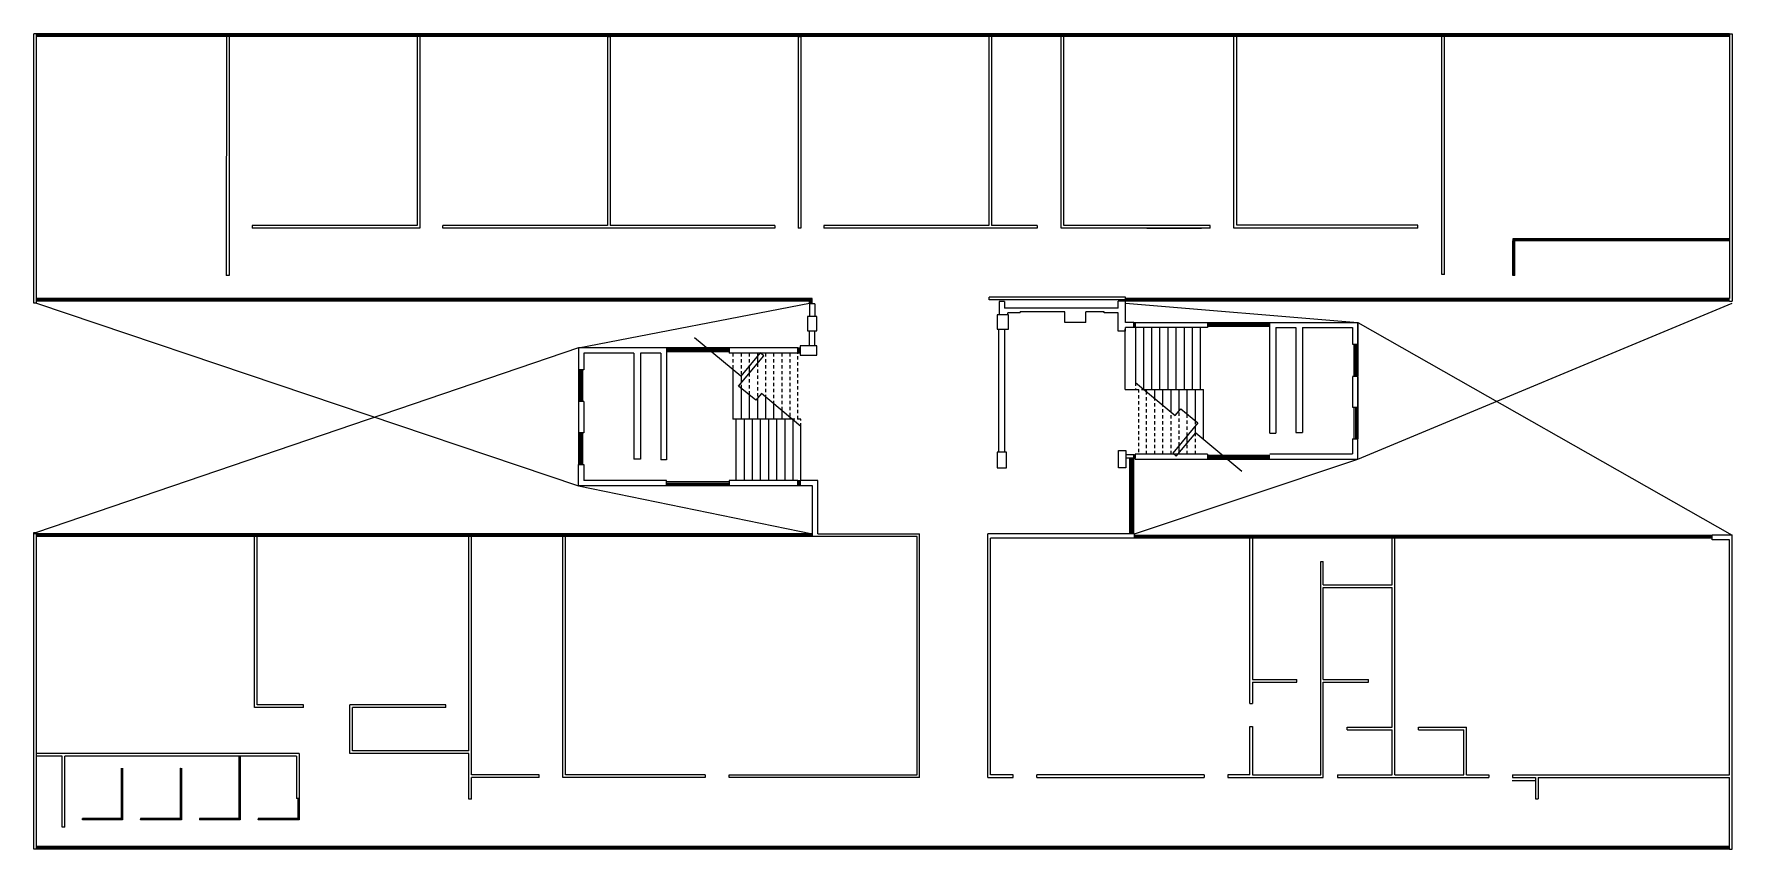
# Model space of a CAD drawing. Header units: millimetres. Extents: x 3113.2 to 3177.3, y 1461 to 1491.8.
import ezdxf

# ---------------------------------------------------------------- set-up
doc = ezdxf.new("R2010")
doc.units = ezdxf.units.MM
doc.linetypes.add('HIDDEN2', pattern=[0.1875, 0.125, -0.0625])
for name, color, linetype in [('075', 241, 'Continuous'), ('Auxiliares de trazo', 4, 'Continuous'), ('Canceleria', 141, 'Continuous'), ('Columnas', 20, 'Continuous'), ('Escaleras', 101, 'Continuous'), ('Lineas de corte', 80, 'Continuous'), ('Muros', 10, 'Continuous'), ('Muros bajos o muretes', 30, 'Continuous'), ('Proyecciones', 153, 'HIDDEN2'), ('Sombras solidas', 253, 'Continuous')]:
    doc.layers.add(name, color=color, linetype=linetype)

msp = doc.modelspace()

# ---------------------------------------------------------------- hatches: boundary and pattern name
at = {"layer": 'Sombras solidas'}
for points in [[(3154.806, 1480.87), (3154.756, 1480.87), (3154.756, 1480.67), (3154.806, 1480.67)], [(3142.156, 1479.907), (3142.071, 1479.907), (3142.071, 1479.707), (3142.156, 1479.707)], [(3154.806, 1475.86), (3154.756, 1475.86), (3154.756, 1475.737), (3154.806, 1475.737)], [(3142.156, 1474.892), (3142.071, 1474.892), (3142.071, 1474.692), (3142.156, 1474.692)], [(3113.316, 1472.927), (3113.216, 1472.927), (3113.216, 1472.877), (3113.316, 1472.877)]]:
    msp.add_hatch(color=256, dxfattribs=at).paths.add_polyline_path(points)

# ---------------------------------------------------------------- linework, layer by layer
at = {"layer": '075'}
for p, q in [((3113.316, 1481.597), (3133.786, 1474.692)), ((3133.786, 1479.907), (3142.511, 1481.597)), ((3154.436, 1481.597), (3163.216, 1480.87)), ((3163.216, 1475.7), (3177.346, 1481.597)), ((3163.216, 1480.87), (3177.346, 1472.827)), ((3133.786, 1479.907), (3113.316, 1472.927)), ((3154.781, 1472.877), (3163.216, 1475.7)), ((3133.786, 1474.692), (3142.621, 1472.877))]:
    msp.add_line(p, q, dxfattribs=at)
at = {"layer": 'Auxiliares de trazo'}
for points in [[(3154.756, 1480.87), (3154.806, 1480.87), (3154.806, 1480.67), (3154.756, 1480.67)], [(3142.156, 1479.707), (3142.071, 1479.707), (3142.071, 1479.907), (3142.156, 1479.907)], [(3154.756, 1475.86), (3154.806, 1475.86), (3154.806, 1475.737), (3154.756, 1475.737)], [(3142.156, 1474.692), (3142.071, 1474.692), (3142.071, 1474.892), (3142.156, 1474.892)]]:
    msp.add_lwpolyline(points, close=True, dxfattribs=at)
at = {"layer": 'Canceleria'}
for p, q in [((3177.246, 1491.75), (3113.316, 1491.75)), ((3177.246, 1491.725), (3113.316, 1491.725)), ((3177.246, 1491.7), (3113.316, 1491.7)), ((3177.246, 1491.675), (3113.316, 1491.675)), ((3169.066, 1484.022), (3169.066, 1483.947)), ((3177.246, 1484.022), (3169.066, 1484.022)), ((3177.246, 1483.997), (3169.091, 1483.997)), ((3169.091, 1482.645), (3169.091, 1483.997)), ((3177.246, 1483.972), (3169.116, 1483.972)), ((3169.116, 1482.645), (3169.116, 1483.972)), ((3169.066, 1482.645), (3169.066, 1483.947)), ((3177.246, 1483.947), (3169.141, 1483.947)), ((3169.141, 1482.645), (3169.141, 1483.947)), ((3169.141, 1482.645), (3169.066, 1482.645)), ((3113.316, 1481.76), (3142.599, 1481.76)), ((3113.316, 1481.735), (3142.574, 1481.735)), ((3113.316, 1481.71), (3142.549, 1481.71)), ((3113.316, 1481.685), (3142.524, 1481.685)), ((3142.524, 1481.572), (3142.524, 1481.685)), ((3142.549, 1481.572), (3142.549, 1481.71)), ((3142.574, 1481.572), (3142.574, 1481.735)), ((3142.599, 1481.572), (3142.599, 1481.76)), ((3177.246, 1481.76), (3154.436, 1481.76)), ((3177.246, 1481.735), (3154.436, 1481.735)), ((3177.246, 1481.71), (3154.436, 1481.71)), ((3177.246, 1481.685), (3154.436, 1481.685)), ((3157.536, 1480.845), (3159.896, 1480.845)), ((3157.536, 1480.82), (3159.896, 1480.82)), ((3157.536, 1480.795), (3159.896, 1480.795)), ((3157.536, 1480.77), (3159.896, 1480.77)), ((3137.106, 1479.882), (3139.466, 1479.882)), ((3137.106, 1479.857), (3139.466, 1479.857)), ((3137.106, 1479.832), (3139.466, 1479.832)), ((3137.106, 1479.807), (3139.466, 1479.807)), ((3163.131, 1478.84), (3163.131, 1480.04)), ((3163.156, 1478.84), (3163.156, 1480.04)), ((3163.181, 1478.84), (3163.181, 1480.04)), ((3163.206, 1478.84), (3163.206, 1480.04)), ((3133.801, 1479.077), (3133.801, 1477.877)), ((3133.826, 1479.077), (3133.826, 1477.877)), ((3133.851, 1479.077), (3133.851, 1477.877)), ((3133.876, 1479.077), (3133.876, 1477.877)), ((3163.131, 1477.67), (3163.131, 1476.47)), ((3163.156, 1477.67), (3163.156, 1476.47)), ((3163.181, 1477.67), (3163.181, 1476.47)), ((3163.206, 1477.67), (3163.206, 1476.47)), ((3133.801, 1476.702), (3133.801, 1475.502)), ((3133.826, 1476.702), (3133.826, 1475.502)), ((3133.851, 1476.702), (3133.851, 1475.502)), ((3133.876, 1476.702), (3133.876, 1475.502)), ((3154.644, 1472.877), (3154.644, 1475.737)), ((3154.669, 1472.877), (3154.669, 1475.737)), ((3154.694, 1472.877), (3154.694, 1475.737)), ((3154.719, 1472.877), (3154.719, 1475.737)), ((3157.536, 1475.8), (3159.896, 1475.8)), ((3157.536, 1475.775), (3159.896, 1475.775)), ((3157.536, 1475.75), (3159.896, 1475.75)), ((3157.536, 1475.725), (3159.896, 1475.725)), ((3137.106, 1474.792), (3139.466, 1474.792)), ((3137.106, 1474.767), (3139.466, 1474.767)), ((3137.106, 1474.742), (3139.466, 1474.742)), ((3137.106, 1474.717), (3139.466, 1474.717)), ((3142.621, 1472.865), (3113.316, 1472.865)), ((3142.621, 1472.84), (3113.316, 1472.84)), ((3142.621, 1472.815), (3113.316, 1472.815)), ((3142.621, 1472.79), (3113.316, 1472.79)), ((3154.781, 1472.815), (3176.596, 1472.815)), ((3154.781, 1472.79), (3176.596, 1472.79)), ((3154.781, 1472.765), (3176.596, 1472.765)), ((3154.781, 1472.74), (3176.596, 1472.74)), ((3120.971, 1464.482), (3120.971, 1462.112)), ((3120.991, 1464.482), (3120.991, 1462.092)), ((3116.531, 1464.026), (3116.531, 1462.111)), ((3116.551, 1464.027), (3116.551, 1462.091)), ((3118.736, 1464.027), (3118.751, 1464.027)), ((3118.751, 1464.027), (3118.751, 1462.112)), ((3118.771, 1464.028), (3118.771, 1462.092)), ((3123.201, 1462.887), (3123.201, 1462.112)), ((3123.221, 1462.887), (3123.221, 1462.092)), ((3115.055, 1462.077), (3115.055, 1462.127)), ((3115.055, 1462.111), (3116.531, 1462.111)), ((3115.055, 1462.091), (3116.551, 1462.091)), ((3117.245, 1462.127), (3117.245, 1462.077)), ((3117.245, 1462.112), (3118.751, 1462.112)), ((3117.245, 1462.077), (3117.245, 1462.092)), ((3117.245, 1462.092), (3118.771, 1462.092)), ((3119.465, 1462.127), (3119.465, 1462.077)), ((3119.465, 1462.112), (3120.971, 1462.112)), ((3119.465, 1462.092), (3120.991, 1462.092)), ((3121.685, 1462.127), (3121.685, 1462.077)), ((3121.685, 1462.112), (3123.201, 1462.112)), ((3121.685, 1462.077), (3121.685, 1462.092)), ((3121.685, 1462.092), (3123.221, 1462.092)), ((3177.246, 1461.065), (3113.316, 1461.065)), ((3177.246, 1461.04), (3113.316, 1461.04)), ((3177.246, 1461.015), (3113.316, 1461.015)), ((3177.246, 1460.99), (3113.316, 1460.99))]:
    msp.add_line(p, q, dxfattribs=at)
for points in [[(3121.006, 1464.482), (3121.006, 1462.077), (3119.465, 1462.077)], [(3120.956, 1464.482), (3120.956, 1462.127), (3119.465, 1462.127)], [(3116.566, 1464.027), (3116.566, 1462.077), (3115.055, 1462.077)], [(3116.516, 1464.027), (3116.516, 1462.127), (3115.055, 1462.127)], [(3118.786, 1464.027), (3118.786, 1462.077), (3117.245, 1462.077)], [(3118.736, 1464.027), (3118.736, 1462.127), (3117.245, 1462.127)], [(3123.236, 1462.887), (3123.236, 1462.077), (3121.685, 1462.077)], [(3123.186, 1462.887), (3123.186, 1462.127), (3121.685, 1462.127)]]:
    msp.add_lwpolyline(points, dxfattribs=at)
at = {"layer": 'Columnas'}
msp.add_line((3142.071, 1479.907), (3142.071, 1479.707), dxfattribs=at)
for points in [[(3142.786, 1481.095), (3142.436, 1481.095), (3142.436, 1480.555), (3142.786, 1480.555)], [(3150.016, 1481.16), (3149.596, 1481.16), (3149.596, 1480.612), (3150.016, 1480.612)], [(3142.786, 1479.982), (3142.156, 1479.982), (3142.156, 1479.632), (3142.786, 1479.632)], [(3149.946, 1475.972), (3149.596, 1475.972), (3149.596, 1475.372), (3149.946, 1475.372)], [(3154.446, 1475.372), (3154.176, 1475.372), (3154.176, 1476.027), (3154.446, 1476.027)]]:
    msp.add_lwpolyline(points, close=True, dxfattribs=at)
at = {"layer": 'Escaleras'}
for p, q in [((3154.431, 1478.34), (3154.431, 1480.612)), ((3154.806, 1480.67), (3154.756, 1480.67)), ((3154.821, 1480.67), (3154.821, 1478.594)), ((3155.128, 1478.358), (3155.128, 1480.67)), ((3155.435, 1478.34), (3155.435, 1480.67)), ((3155.742, 1478.34), (3155.742, 1480.67)), ((3156.049, 1478.34), (3156.049, 1480.67)), ((3156.356, 1478.34), (3156.356, 1480.67)), ((3156.663, 1478.34), (3156.663, 1480.67)), ((3156.969, 1478.34), (3156.969, 1480.67)), ((3157.276, 1478.34), (3157.276, 1480.67)), ((3140.537, 1479.589), (3140.537, 1479.317)), ((3139.616, 1479.073), (3139.616, 1477.212)), ((3139.923, 1478.852), (3139.923, 1478.58)), ((3140.23, 1479.22), (3140.23, 1478.948)), ((3139.923, 1478.382), (3139.923, 1477.212)), ((3154.431, 1478.34), (3154.821, 1478.34)), ((3155.126, 1478.34), (3157.386, 1478.34)), ((3155.238, 1478.247), (3155.238, 1478.34)), ((3155.545, 1477.991), (3155.545, 1478.34)), ((3155.852, 1477.736), (3155.852, 1478.34)), ((3156.159, 1477.48), (3156.159, 1478.34)), ((3156.466, 1477.531), (3156.466, 1478.34)), ((3156.773, 1477.405), (3156.773, 1478.34)), ((3157.079, 1477.15), (3157.079, 1478.34)), ((3157.386, 1476.459), (3157.386, 1478.34)), ((3140.23, 1478.127), (3140.23, 1477.212)), ((3140.537, 1478.001), (3140.537, 1477.212)), ((3140.844, 1478.052), (3140.844, 1477.212)), ((3141.151, 1477.796), (3141.151, 1477.212)), ((3141.852, 1477.212), (3139.616, 1477.212)), ((3139.726, 1477.212), (3139.726, 1474.892)), ((3140.033, 1477.212), (3140.033, 1474.892)), ((3140.34, 1477.212), (3140.34, 1474.892)), ((3140.647, 1477.212), (3140.647, 1474.892)), ((3140.954, 1477.212), (3140.954, 1474.892)), ((3141.261, 1477.212), (3141.261, 1474.892)), ((3141.458, 1477.541), (3141.458, 1477.212)), ((3141.568, 1477.212), (3141.568, 1474.892)), ((3141.764, 1477.285), (3141.764, 1477.212)), ((3141.874, 1477.194), (3141.874, 1474.892)), ((3142.181, 1474.892), (3142.181, 1476.938)), ((3157.079, 1476.68), (3157.079, 1476.952)), ((3156.773, 1476.312), (3156.773, 1476.584)), ((3156.466, 1475.943), (3156.466, 1476.215))]:
    msp.add_line(p, q, dxfattribs=at)
at = {"layer": 'Lineas de corte'}
for points in [[(3142.181, 1476.938), (3140.687, 1478.182), (3140.473, 1477.925), (3139.826, 1478.463), (3140.779, 1479.607), (3140.645, 1479.719), (3139.907, 1478.832), (3138.168, 1480.279)], [(3154.821, 1478.594), (3156.315, 1477.35), (3156.53, 1477.607), (3157.176, 1477.069), (3156.224, 1475.925), (3156.358, 1475.813), (3157.096, 1476.7), (3158.834, 1475.254)]]:
    msp.add_lwpolyline(points, dxfattribs=at)
at = {"layer": 'Muros'}
for p, q in [((3113.216, 1481.597), (3113.216, 1491.762)), ((3113.316, 1491.762), (3113.216, 1491.762)), ((3113.316, 1481.597), (3113.316, 1491.762)), ((3127.686, 1491.677), (3127.686, 1484.522)), ((3127.786, 1491.677), (3127.686, 1491.677)), ((3127.786, 1491.677), (3127.786, 1484.422)), ((3177.246, 1491.762), (3177.246, 1481.772)), ((3177.246, 1491.762), (3177.346, 1491.762)), ((3177.346, 1491.762), (3177.346, 1481.672)), ((3120.486, 1491.662), (3120.476, 1482.645)), ((3120.586, 1491.662), (3120.586, 1482.645)), ((3134.876, 1491.662), (3134.876, 1484.522)), ((3134.876, 1491.662), (3134.976, 1491.662)), ((3134.976, 1491.662), (3134.976, 1484.522)), ((3142.076, 1491.662), (3142.076, 1484.422)), ((3142.076, 1491.662), (3142.176, 1491.662)), ((3142.176, 1491.662), (3142.176, 1484.422)), ((3149.276, 1491.662), (3149.276, 1484.522)), ((3149.376, 1491.662), (3149.276, 1491.662)), ((3149.376, 1491.662), (3149.376, 1484.522)), ((3152.006, 1484.422), (3152.006, 1491.662)), ((3152.106, 1491.662), (3152.006, 1491.662)), ((3152.106, 1484.522), (3152.106, 1491.662)), ((3158.529, 1484.428), (3158.529, 1491.663)), ((3158.645, 1484.545), (3158.647, 1491.662)), ((3166.386, 1482.672), (3166.386, 1491.662)), ((3166.486, 1491.662), (3166.386, 1491.662)), ((3166.486, 1482.672), (3166.486, 1491.662)), ((3127.686, 1484.522), (3121.459, 1484.522)), ((3121.459, 1484.522), (3121.459, 1484.422)), ((3127.786, 1484.422), (3121.459, 1484.422)), ((3128.659, 1484.422), (3128.659, 1484.522)), ((3134.876, 1484.522), (3128.659, 1484.522)), ((3141.201, 1484.422), (3128.659, 1484.422)), ((3141.201, 1484.522), (3134.976, 1484.522)), ((3141.201, 1484.522), (3141.201, 1484.422)), ((3142.176, 1484.422), (3142.076, 1484.422)), ((3149.276, 1484.522), (3143.049, 1484.522)), ((3143.049, 1484.522), (3143.049, 1484.422)), ((3151.106, 1484.422), (3143.049, 1484.422)), ((3151.106, 1484.522), (3149.376, 1484.522)), ((3151.106, 1484.522), (3151.106, 1484.422)), ((3157.631, 1484.422), (3152.006, 1484.422)), ((3157.631, 1484.522), (3152.106, 1484.522)), ((3155.243, 1484.422), (3157.311, 1484.424)), ((3157.631, 1484.422), (3157.631, 1484.522)), ((3165.486, 1484.422), (3158.531, 1484.422)), ((3165.486, 1484.545), (3158.643, 1484.545)), ((3165.486, 1484.422), (3165.486, 1484.545)), ((3120.586, 1482.645), (3120.476, 1482.645)), ((3166.486, 1482.672), (3166.386, 1482.672)), ((3113.316, 1481.597), (3113.216, 1481.597)), ((3142.511, 1481.572), (3142.511, 1481.095)), ((3142.711, 1481.572), (3142.511, 1481.572)), ((3142.711, 1481.572), (3142.711, 1481.095)), ((3154.436, 1481.822), (3149.296, 1481.822)), ((3149.296, 1481.722), (3149.296, 1481.822)), ((3154.436, 1481.722), (3149.296, 1481.722)), ((3149.671, 1481.652), (3149.671, 1481.16)), ((3149.871, 1481.652), (3149.671, 1481.652)), ((3149.871, 1481.652), (3149.871, 1481.4)), ((3154.166, 1481.4), (3154.166, 1481.672)), ((3154.436, 1481.722), (3154.436, 1481.822)), ((3177.246, 1481.672), (3177.346, 1481.672)), ((3154.166, 1481.4), (3149.871, 1481.4)), ((3150.466, 1481.227), (3149.991, 1481.227)), ((3149.991, 1481.16), (3149.991, 1481.227)), ((3152.146, 1481.267), (3150.466, 1481.267)), ((3150.466, 1481.227), (3150.466, 1481.267)), ((3152.146, 1480.867), (3152.146, 1481.267)), ((3152.946, 1480.867), (3152.146, 1480.867)), ((3153.636, 1481.267), (3152.946, 1481.267)), ((3152.946, 1480.867), (3152.946, 1481.267)), ((3153.636, 1481.227), (3153.636, 1481.267)), ((3154.166, 1481.227), (3153.636, 1481.227)), ((3154.166, 1480.54), (3154.166, 1481.227)), ((3154.756, 1480.67), (3154.756, 1480.87)), ((3154.806, 1480.87), (3157.536, 1480.87)), ((3154.806, 1480.67), (3154.806, 1480.87)), ((3157.536, 1480.87), (3157.536, 1480.67)), ((3159.896, 1480.87), (3163.216, 1480.87)), ((3159.896, 1476.685), (3159.896, 1480.87)), ((3163.216, 1480.87), (3163.216, 1480.04)), ((3163.216, 1480.04), (3163.216, 1480.87)), ((3142.511, 1479.982), (3142.511, 1480.555)), ((3142.711, 1479.982), (3142.711, 1480.555)), ((3149.656, 1475.972), (3149.656, 1480.612)), ((3149.886, 1475.972), (3149.886, 1480.612)), ((3154.436, 1480.54), (3154.166, 1480.54)), ((3154.756, 1480.67), (3154.436, 1480.67)), ((3154.436, 1480.54), (3154.436, 1480.67)), ((3157.536, 1480.67), (3154.806, 1480.67)), ((3160.116, 1480.67), (3160.116, 1476.685)), ((3160.116, 1480.67), (3160.876, 1480.67)), ((3160.876, 1480.67), (3160.876, 1476.71)), ((3161.126, 1480.67), (3163.016, 1480.67)), ((3161.126, 1480.67), (3161.126, 1476.71)), ((3163.016, 1480.67), (3163.016, 1480.04)), ((3137.106, 1479.907), (3133.786, 1479.907)), ((3133.786, 1479.907), (3133.786, 1479.077)), ((3133.986, 1479.707), (3133.986, 1479.077)), ((3135.876, 1479.707), (3133.986, 1479.707)), ((3135.876, 1479.707), (3135.876, 1475.702)), ((3136.886, 1479.707), (3136.126, 1479.707)), ((3136.126, 1479.707), (3136.126, 1475.702)), ((3136.886, 1479.707), (3136.886, 1475.678)), ((3137.106, 1479.907), (3137.106, 1475.678)), ((3139.466, 1479.907), (3139.466, 1479.707)), ((3142.071, 1479.907), (3139.466, 1479.907)), ((3142.071, 1479.707), (3139.466, 1479.707)), ((3142.071, 1479.907), (3142.071, 1479.707)), ((3163.016, 1480.04), (3163.216, 1480.04)), ((3133.986, 1479.077), (3133.786, 1479.077)), ((3163.016, 1478.84), (3163.216, 1478.84)), ((3163.216, 1477.67), (3163.216, 1478.84)), ((3163.016, 1478.81), (3163.016, 1477.67)), ((3163.216, 1478.81), (3163.216, 1477.67)), ((3133.786, 1477.877), (3133.786, 1476.702)), ((3133.986, 1477.877), (3133.786, 1477.877)), ((3133.986, 1477.877), (3133.986, 1476.702)), ((3163.016, 1477.67), (3163.216, 1477.67)), ((3133.986, 1476.702), (3133.786, 1476.702)), ((3159.896, 1476.685), (3160.116, 1476.685)), ((3160.876, 1476.71), (3161.126, 1476.71)), ((3163.016, 1476.47), (3163.016, 1475.9)), ((3163.016, 1476.47), (3163.216, 1476.47)), ((3163.216, 1475.7), (3163.216, 1476.47)), ((3136.126, 1475.702), (3135.876, 1475.702)), ((3137.106, 1475.678), (3136.886, 1475.678)), ((3154.756, 1475.86), (3154.446, 1475.86)), ((3154.756, 1475.737), (3154.446, 1475.737)), ((3154.756, 1475.737), (3154.756, 1475.86)), ((3154.756, 1475.7), (3154.756, 1475.86)), ((3157.536, 1475.89), (3154.806, 1475.89)), ((3154.806, 1475.7), (3154.806, 1475.89)), ((3154.806, 1475.7), (3154.806, 1475.86)), ((3154.806, 1475.7), (3157.536, 1475.7)), ((3157.536, 1475.89), (3157.536, 1475.7)), ((3159.896, 1475.9), (3163.016, 1475.9)), ((3159.896, 1475.7), (3163.216, 1475.7)), ((3133.786, 1475.502), (3133.986, 1475.502)), ((3133.786, 1474.692), (3133.786, 1475.502)), ((3133.986, 1475.502), (3133.986, 1474.892)), ((3137.106, 1474.692), (3133.786, 1474.692)), ((3137.106, 1474.892), (3133.986, 1474.892)), ((3137.106, 1474.692), (3137.106, 1474.892)), ((3139.466, 1474.892), (3139.466, 1474.692)), ((3142.071, 1474.892), (3139.466, 1474.892)), ((3142.071, 1474.692), (3139.466, 1474.692)), ((3142.071, 1474.692), (3139.466, 1474.692)), ((3142.071, 1474.892), (3142.071, 1474.692)), ((3142.821, 1474.892), (3142.156, 1474.892)), ((3142.156, 1474.892), (3142.156, 1474.692)), ((3142.621, 1474.692), (3142.156, 1474.692)), ((3142.621, 1474.692), (3142.32, 1474.692)), ((3142.621, 1472.877), (3142.621, 1474.692)), ((3142.621, 1472.777), (3142.621, 1474.692)), ((3142.821, 1472.877), (3142.821, 1474.892)), ((3113.216, 1460.977), (3113.216, 1472.877)), ((3113.316, 1472.877), (3113.216, 1472.877)), ((3113.316, 1472.877), (3113.216, 1472.877)), ((3113.316, 1460.977), (3113.316, 1472.877)), ((3121.546, 1466.327), (3121.546, 1472.777)), ((3121.646, 1472.777), (3121.546, 1472.777)), ((3121.646, 1466.427), (3121.646, 1472.777)), ((3129.646, 1464.687), (3129.646, 1472.777)), ((3129.746, 1463.777), (3129.746, 1472.777)), ((3133.196, 1463.677), (3133.196, 1472.777)), ((3133.296, 1463.777), (3133.296, 1472.777)), ((3146.566, 1472.777), (3142.621, 1472.777)), ((3142.821, 1472.927), (3142.821, 1473.004)), ((3142.821, 1472.877), (3146.666, 1472.877)), ((3146.566, 1463.777), (3146.566, 1472.777)), ((3146.651, 1472.877), (3146.651, 1472.877)), ((3146.666, 1463.677), (3146.666, 1472.877)), ((3154.781, 1472.877), (3149.246, 1472.877)), ((3149.246, 1463.677), (3149.246, 1472.877)), ((3154.781, 1472.725), (3149.346, 1472.725)), ((3149.346, 1463.777), (3149.346, 1472.725)), ((3154.781, 1472.725), (3154.781, 1472.877)), ((3159.131, 1466.477), (3159.131, 1472.727)), ((3159.231, 1472.727), (3159.231, 1467.377)), ((3164.511, 1470.957), (3164.511, 1472.714)), ((3164.611, 1465.577), (3164.61, 1472.727)), ((3177.346, 1472.827), (3176.596, 1472.827)), ((3177.246, 1472.652), (3176.596, 1472.652)), ((3161.811, 1463.777), (3161.811, 1471.838)), ((3161.811, 1471.838), (3161.911, 1471.838)), ((3161.911, 1470.957), (3161.911, 1471.842)), ((3161.911, 1470.957), (3164.511, 1470.957)), ((3161.911, 1470.857), (3164.511, 1470.857)), ((3161.911, 1467.377), (3161.911, 1470.857)), ((3164.511, 1465.577), (3164.511, 1470.857)), ((3159.231, 1467.377), (3160.911, 1467.377)), ((3160.911, 1467.277), (3160.911, 1467.377)), ((3161.911, 1467.377), (3163.611, 1467.377)), ((3163.611, 1467.277), (3163.611, 1467.377)), ((3159.231, 1467.277), (3160.911, 1467.277)), ((3159.231, 1467.277), (3159.231, 1466.477)), ((3161.911, 1463.677), (3161.911, 1467.277)), ((3161.911, 1467.277), (3163.611, 1467.277)), ((3123.401, 1466.327), (3121.546, 1466.327)), ((3123.401, 1466.427), (3121.646, 1466.427)), ((3123.401, 1466.327), (3123.401, 1466.427)), ((3125.146, 1464.587), (3125.146, 1466.427)), ((3128.774, 1466.427), (3125.146, 1466.427)), ((3125.246, 1464.687), (3125.246, 1466.327)), ((3128.774, 1466.327), (3125.246, 1466.327)), ((3128.774, 1466.327), (3128.774, 1466.427)), ((3159.131, 1466.477), (3159.231, 1466.477)), ((3159.131, 1463.777), (3159.131, 1465.605)), ((3159.131, 1465.605), (3159.231, 1465.605)), ((3159.231, 1465.605), (3159.231, 1463.777)), ((3162.811, 1465.577), (3164.507, 1465.577)), ((3162.811, 1465.477), (3162.811, 1465.577)), ((3162.811, 1465.477), (3164.511, 1465.477)), ((3164.505, 1463.777), (3164.511, 1465.477)), ((3164.611, 1463.777), (3164.611, 1465.577)), ((3165.511, 1465.477), (3165.511, 1465.577)), ((3165.511, 1465.577), (3167.321, 1465.577)), ((3165.511, 1465.477), (3167.221, 1465.477)), ((3167.221, 1463.777), (3167.221, 1465.477)), ((3167.321, 1463.777), (3167.321, 1465.577)), ((3123.236, 1464.582), (3113.316, 1464.582)), ((3114.276, 1464.482), (3113.316, 1464.482)), ((3114.276, 1461.804), (3114.276, 1464.482)), ((3123.136, 1464.482), (3114.376, 1464.482)), ((3114.376, 1461.804), (3114.376, 1464.482)), ((3122.596, 1464.482), (3122.126, 1464.482)), ((3123.136, 1464.482), (3123.136, 1462.887)), ((3123.236, 1464.582), (3123.236, 1462.887)), ((3129.646, 1464.587), (3125.146, 1464.587)), ((3129.646, 1464.687), (3125.246, 1464.687)), ((3129.646, 1462.857), (3129.646, 1464.587)), ((3132.296, 1463.777), (3129.746, 1463.777)), ((3129.746, 1462.857), (3129.746, 1463.677)), ((3132.296, 1463.677), (3129.746, 1463.677)), ((3132.296, 1463.677), (3132.296, 1463.777)), ((3138.566, 1463.677), (3133.196, 1463.677)), ((3138.566, 1463.777), (3133.296, 1463.777)), ((3138.566, 1463.777), (3138.566, 1463.677)), ((3139.466, 1463.677), (3139.466, 1463.777)), ((3139.466, 1463.777), (3146.566, 1463.777)), ((3146.666, 1463.677), (3139.466, 1463.677)), ((3149.246, 1463.677), (3150.196, 1463.677)), ((3150.196, 1463.777), (3149.346, 1463.777)), ((3150.196, 1463.677), (3150.196, 1463.777)), ((3151.096, 1463.677), (3151.096, 1463.777)), ((3157.406, 1463.777), (3151.096, 1463.777)), ((3151.096, 1463.677), (3157.406, 1463.677)), ((3157.406, 1463.777), (3157.406, 1463.677)), ((3159.131, 1463.777), (3158.306, 1463.777)), ((3158.306, 1463.777), (3158.306, 1463.677)), ((3158.306, 1463.677), (3161.911, 1463.677)), ((3159.231, 1463.777), (3161.811, 1463.777)), ((3162.448, 1463.777), (3164.505, 1463.777)), ((3162.448, 1463.777), (3162.448, 1463.677)), ((3162.448, 1463.677), (3164.511, 1463.677)), ((3164.511, 1463.677), (3168.161, 1463.677)), ((3164.611, 1463.777), (3167.221, 1463.777)), ((3167.321, 1463.777), (3168.161, 1463.777)), ((3168.161, 1463.777), (3168.161, 1463.677)), ((3169.047, 1463.571), (3169.907, 1463.571)), ((3169.061, 1463.777), (3169.061, 1463.677)), ((3169.061, 1463.677), (3169.921, 1463.677)), ((3169.921, 1463.677), (3169.921, 1462.877)), ((3170.021, 1463.677), (3170.021, 1462.877)), ((3170.021, 1463.677), (3177.246, 1463.677)), ((3123.236, 1462.887), (3123.136, 1462.887)), ((3129.746, 1462.857), (3129.646, 1462.857)), ((3169.921, 1462.877), (3170.021, 1462.877)), ((3114.376, 1461.804), (3114.276, 1461.804)), ((3113.316, 1460.977), (3113.216, 1460.977)), ((3177.246, 1460.977), (3177.346, 1460.977))]:
    msp.add_line(p, q, dxfattribs=at)
for points in [[(3154.756, 1480.87), (3154.436, 1480.87), (3154.436, 1481.672), (3154.166, 1481.672)], [(3169.061, 1463.777), (3177.246, 1463.777), (3177.246, 1472.652)], [(3176.596, 1472.652), (3176.596, 1472.827)], [(3177.346, 1460.977), (3177.346, 1472.827)], [(3177.246, 1460.977), (3177.246, 1463.677)]]:
    msp.add_lwpolyline(points, dxfattribs=at)
at = {"layer": 'Muros bajos o muretes'}
for p, q in [((3177.246, 1491.762), (3113.316, 1491.762)), ((3177.246, 1491.662), (3113.316, 1491.662)), ((3142.611, 1481.772), (3113.316, 1481.772)), ((3142.511, 1481.672), (3113.316, 1481.672)), ((3142.511, 1481.572), (3142.511, 1481.672)), ((3142.611, 1481.572), (3142.611, 1481.772)), ((3177.246, 1481.772), (3154.436, 1481.772)), ((3154.436, 1481.722), (3154.436, 1481.672)), ((3177.246, 1481.672), (3154.436, 1481.672)), ((3157.536, 1480.87), (3159.896, 1480.87)), ((3157.536, 1480.72), (3159.896, 1480.72)), ((3139.466, 1479.907), (3137.106, 1479.907)), ((3139.466, 1479.757), (3137.106, 1479.757)), ((3163.066, 1480.04), (3163.066, 1478.84)), ((3163.216, 1480.04), (3163.216, 1478.84)), ((3133.786, 1479.077), (3133.786, 1477.877)), ((3133.936, 1479.077), (3133.936, 1477.877)), ((3163.066, 1477.67), (3163.066, 1476.47)), ((3163.216, 1477.67), (3163.216, 1476.47)), ((3133.786, 1476.702), (3133.786, 1475.502)), ((3133.936, 1476.702), (3133.936, 1475.502)), ((3154.606, 1472.877), (3154.606, 1475.737)), ((3154.756, 1472.877), (3154.756, 1475.737)), ((3157.536, 1475.85), (3159.896, 1475.85)), ((3157.536, 1475.7), (3159.896, 1475.7)), ((3139.466, 1474.842), (3137.106, 1474.842)), ((3139.466, 1474.692), (3137.106, 1474.692)), ((3142.621, 1472.877), (3113.316, 1472.877)), ((3142.621, 1472.777), (3113.316, 1472.777)), ((3120.396, 1472.877), (3116.146, 1472.877)), ((3154.781, 1472.827), (3176.596, 1472.827)), ((3154.781, 1472.727), (3176.596, 1472.727)), ((3177.246, 1461.077), (3113.316, 1461.077)), ((3177.246, 1460.977), (3113.316, 1460.977))]:
    msp.add_line(p, q, dxfattribs=at)
at = {"layer": 'Proyecciones'}
for p, q in [((3139.616, 1479.707), (3139.616, 1479.073)), ((3139.923, 1479.707), (3139.923, 1478.852)), ((3140.23, 1479.707), (3140.23, 1479.22)), ((3140.537, 1479.707), (3140.537, 1479.589)), ((3140.844, 1479.707), (3140.844, 1478.052)), ((3141.151, 1479.707), (3141.151, 1477.796)), ((3141.458, 1479.707), (3141.458, 1477.541)), ((3141.764, 1479.707), (3141.764, 1477.285)), ((3142.071, 1477.212), (3142.071, 1479.707)), ((3140.23, 1478.948), (3140.23, 1478.127)), ((3140.537, 1479.317), (3140.537, 1478.001)), ((3139.923, 1478.512), (3139.923, 1478.382)), ((3154.821, 1478.594), (3154.821, 1478.34)), ((3154.821, 1478.34), (3155.126, 1478.34)), ((3154.931, 1478.34), (3154.931, 1475.89)), ((3155.238, 1475.89), (3155.238, 1478.247)), ((3155.545, 1475.89), (3155.545, 1477.991)), ((3155.852, 1475.89), (3155.852, 1477.736)), ((3142.181, 1477.212), (3141.852, 1477.212)), ((3142.181, 1476.938), (3142.181, 1477.212)), ((3156.159, 1475.89), (3156.159, 1477.48)), ((3156.466, 1476.215), (3156.466, 1477.531)), ((3156.773, 1476.584), (3156.773, 1477.405)), ((3157.079, 1477.02), (3157.079, 1477.15)), ((3156.773, 1476.584), (3156.773, 1476.68)), ((3156.773, 1475.89), (3156.773, 1476.312)), ((3157.079, 1475.89), (3157.079, 1476.68)), ((3156.466, 1475.89), (3156.466, 1475.943))]:
    msp.add_line(p, q, dxfattribs=at)
at = {"layer": 'Sombras solidas'}
msp.add_lwpolyline([(3113.216, 1472.927), (3113.316, 1472.927), (3113.316, 1472.877), (3113.216, 1472.877)], close=True, dxfattribs=at)

doc.saveas('drawing.dxf')
